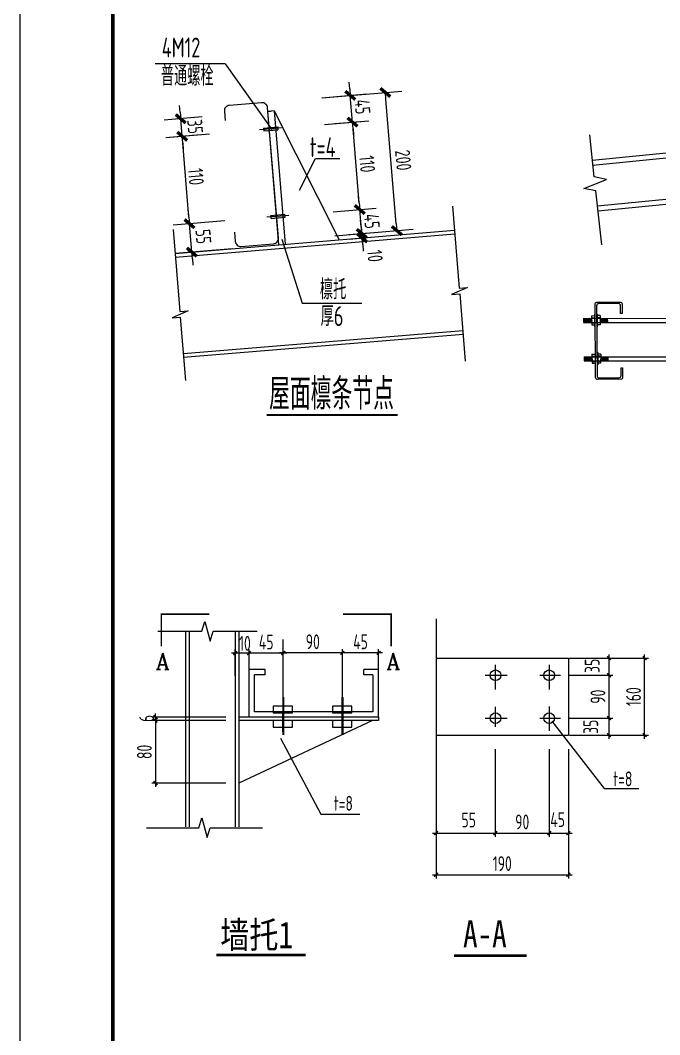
# Model space of a CAD drawing. Extents: x 2072855 to 2883818, y 17306032 to 17674225.
# Drawn here: x 2427465 to 2444713, y 17353666 to 17381020 of the extents above; entities that cross this region are included whole.
import ezdxf
from ezdxf.enums import TextEntityAlignment as Align

# ---------------------------------------------------------------- set-up
doc = ezdxf.new("R2010")
doc.units = 0
doc.header["$LTSCALE"] = 1000
doc.header["$MEASUREMENT"] = 0
doc.layers.get('Defpoints').update_dxf_attribs({"color": 250})
for name, color, linetype in [('1', 7, 'Continuous'), ('11', 3, 'Continuous'), ('2', 2, 'Continuous'), ('3T_WOOD', 21, 'Continuous'), ('AXIS', 171, 'Continuous'), ('C型钢', 6, 'Continuous'), ('GL', 2, 'Continuous'), ('OTHER', 7, 'Continuous'), ('PT', 4, 'Continuous'), ('PUB_DIM', 161, 'Continuous'), ('PUB_TEXT', 7, 'Continuous'), ('TEXT', 7, 'Continuous'), ('THIN', 7, 'Continuous'), ('TK', 4, 'Continuous'), ('WINDOW', 140, 'Continuous'), ('XIANGTU', 7, 'Continuous'), ('折断号', 3, 'Continuous'), ('文字', 4, 'Continuous'), ('轮廓线', 7, 'Continuous'), ('连接件', 2, 'Continuous')]:
    doc.layers.add(name, color=color, linetype=linetype)
doc.styles.add('-宋体', font='', dxfattribs={"width": 0.8})
doc.styles.add('COMP', font='COMPLEX.shx', dxfattribs={"bigfont": 'hztxt'})
doc.styles.add('TSSD_Dimension', font='Tssdeng.shx', dxfattribs={"width": 0.7, "bigfont": 'hztxt.shx'})
doc.styles.add('TSSD_REIN', font='tssdeng.shx', dxfattribs={"width": 0.7, "bigfont": 'tssdchn.shx'})
doc.styles.get('-宋体').set_extended_font_data('SimSun')
doc.dimstyles.new('TSSD_20_100', dxfattribs={"dimtxt": 350, "dimasz": 100, "dimexe": 100, "dimexo": 250, "dimgap": 100, "dimtad": 1, "dimdec": 0, "dimlfac": 0.2, "dimzin": 0, "dimdsep": 46, "dimtxsty": 'TSSD_Dimension', "dimblk": 'ARCHTICK', "dimblk1": 'ARCHTICK', "dimblk2": 'ARCHTICK', "dimcen": 0, "dimdle": 100, "dimclrt": 7, "dimadec": 0, "dimazin": 0, "dimtfac": 1, "dimtdec": 0, "dimtix": 1, "dimtmove": 2, "dimatfit": 3, "dimfxl": 0, "dimtolj": 1, "dimtzin": 0, "dimarcsym": 0})

# ---------------------------------------------------------------- blocks, each defined once
blk = doc.blocks.new('A$C00360C84')
at = {"layer": 'WINDOW'}
blk.add_lwpolyline([(177.9, 74.9), (183.8, 25.3, -0.414214), (175.1, 14.2), (55.9, 0, -0.414214), (44.8, 8.8), (0, 386.1, -0.414214), (8.8, 397.2), (127.9, 411.4, -0.414214), (139, 402.6), (144.9, 353), (137, 352), (132, 393.7, 0.414214), (120.9, 402.5), (17.6, 390.2, 0.414214), (8.9, 379.1), (51.8, 17.6, 0.414214), (62.9, 8.9), (166.2, 21.2, 0.414214), (175, 32.3), (170, 74)], format="xyb", close=True, dxfattribs=at)
blk = doc.blocks.new('45654654')
at = {"layer": '11'}
for p, q in [((-254750, -25953), (-254132, -24561)), ((-254007, -27029), (-254132, -24561)), ((-254132, -24561), (-252793, -24561)), ((-250456, -24607), (-251091, -24607)), ((-250262, -25108), (-250456, -24607)), ((-256325, -25121), (-256816, -25121)), ((-256103, -25704), (-256325, -25121)), ((-256663, -26141), (-250130, -25498)), ((-256651, -26251), (-250118, -25609)), ((-251033, -25587), (-251021, -25697)), ((-251006, -25584), (-250994, -25695)), ((-250980, -25581), (-250968, -25692)), ((-250953, -25578), (-250942, -25689)), ((-250927, -25575), (-250915, -25686)), ((-250900, -25573), (-250889, -25683)), ((-250874, -25570), (-250862, -25680)), ((-250848, -25567), (-250836, -25677)), ((-250821, -25564), (-250809, -25674)), ((-250795, -25561), (-250783, -25672)), ((-250761, -25562), (-250749, -25672)), ((-250735, -25559), (-250723, -25669)), ((-250708, -25556), (-250696, -25666)), ((-250682, -25553), (-250670, -25664)), ((-250655, -25550), (-250643, -25661)), ((-250649, -25479), (-250567, -25469)), ((-250649, -25479), (-250619, -25723)), ((-250642, -25536), (-250562, -25526)), ((-250571, -25428), (-250539, -25424)), ((-250571, -25428), (-250538, -25758)), ((-250490, -25421), (-250512, -25422)), ((-250490, -25421), (-250458, -25750)), ((-250404, -25455), (-250486, -25461)), ((-250400, -25512), (-250481, -25518)), ((-250404, -25455), (-250386, -25700)), ((-250331, -25518), (-250319, -25629)), ((-250305, -25515), (-250293, -25626)), ((-250278, -25512), (-250266, -25623)), ((-250252, -25509), (-250240, -25620)), ((-250225, -25507), (-250214, -25617)), ((-250199, -25504), (-250187, -25614)), ((-250176, -25504), (-250164, -25614)), ((-250150, -25501), (-250138, -25611)), ((-250130, -25498), (-250118, -25609)), ((-250625, -25674), (-250548, -25664)), ((-250619, -25723), (-250543, -25714)), ((-250538, -25758), (-250511, -25754)), ((-250458, -25750), (-250479, -25752)), ((-250390, -25651), (-250468, -25656)), ((-250386, -25700), (-250463, -25706)), ((-260189, -26489), (-255939, -26069)), ((-256463, -26051), (-256381, -26041)), ((-256463, -26051), (-256381, -26041)), ((-256463, -26051), (-256433, -26295)), ((-256463, -26051), (-256433, -26295)), ((-256385, -26000), (-256361, -25997)), ((-256385, -26000), (-256361, -25997)), ((-256385, -26000), (-256352, -26329)), ((-256385, -26000), (-256352, -26329)), ((-256312, -25993), (-256333, -25994)), ((-256312, -25993), (-256333, -25994)), ((-256312, -25993), (-256280, -26322)), ((-256312, -25993), (-256280, -26322)), ((-256226, -26027), (-256308, -26033)), ((-256226, -26027), (-256308, -26033)), ((-256226, -26027), (-256208, -26273)), ((-256226, -26027), (-256208, -26273)), ((-256087, -26083), (-256075, -26194)), ((-256080, -26084), (-256068, -26194)), ((-256061, -26081), (-256049, -26191)), ((-256053, -26081), (-256041, -26192)), ((-256034, -26078), (-256022, -26188)), ((-256027, -26078), (-256015, -26189)), ((-256008, -26075), (-255996, -26185)), ((-255985, -26075), (-255973, -26185)), ((-255958, -26072), (-255947, -26183)), ((-255939, -26069), (-255927, -26180)), ((-260177, -26599), (-255927, -26180)), ((-256842, -26158), (-256830, -26269)), ((-256815, -26155), (-256803, -26266)), ((-256789, -26152), (-256777, -26263)), ((-256762, -26149), (-256750, -26260)), ((-256736, -26147), (-256724, -26257)), ((-256709, -26144), (-256697, -26254)), ((-256683, -26141), (-256671, -26251)), ((-256663, -26141), (-256651, -26251)), ((-256656, -26138), (-256644, -26248)), ((-256636, -26138), (-256624, -26248)), ((-256630, -26135), (-256618, -26246)), ((-256610, -26135), (-256598, -26245)), ((-256603, -26132), (-256591, -26243)), ((-256583, -26132), (-256571, -26243)), ((-256570, -26133), (-256558, -26243)), ((-256557, -26129), (-256545, -26240)), ((-256543, -26130), (-256531, -26240)), ((-256530, -26126), (-256518, -26237)), ((-256517, -26127), (-256505, -26238)), ((-256504, -26124), (-256492, -26234)), ((-256490, -26124), (-256478, -26235)), ((-256477, -26121), (-256466, -26231)), ((-256464, -26121), (-256452, -26232)), ((-256456, -26108), (-256376, -26098)), ((-256451, -26107), (-256370, -26097)), ((-256439, -26245), (-256362, -26236)), ((-256439, -26245), (-256362, -26236)), ((-256433, -26295), (-256357, -26285)), ((-256433, -26295), (-256357, -26285)), ((-256222, -26085), (-256303, -26090)), ((-256222, -26085), (-256303, -26090)), ((-256212, -26223), (-256289, -26228)), ((-256212, -26223), (-256289, -26228)), ((-256208, -26273), (-256285, -26278)), ((-256208, -26273), (-256285, -26278)), ((-256186, -26095), (-256174, -26206)), ((-256159, -26092), (-256147, -26203)), ((-256140, -26089), (-256128, -26200)), ((-256133, -26090), (-256121, -26200)), ((-256114, -26086), (-256102, -26197)), ((-256106, -26087), (-256094, -26197)), ((-256547, -27167), (-250014, -26524)), ((-256352, -26329), (-256332, -26327)), ((-256347, -26329), (-256327, -26326)), ((-256280, -26322), (-256301, -26324)), ((-256280, -26322), (-256301, -26324)), ((-250534, -26505), (-250452, -26495)), ((-250534, -26505), (-250503, -26749)), ((-250456, -26455), (-250424, -26451)), ((-250456, -26455), (-250423, -26784)), ((-250375, -26447), (-250396, -26448)), ((-250375, -26447), (-250343, -26776)), ((-250288, -26482), (-250371, -26487)), ((-250288, -26482), (-250271, -26727)), ((-250136, -26536), (-250124, -26646)), ((-250110, -26533), (-250098, -26643)), ((-250083, -26530), (-250071, -26641)), ((-250060, -26530), (-250049, -26641)), ((-250034, -26527), (-250022, -26638)), ((-250014, -26524), (-250002, -26635)), ((-256535, -27278), (-250002, -26635)), ((-250917, -26613), (-250905, -26724)), ((-250891, -26610), (-250879, -26721)), ((-250864, -26607), (-250852, -26718)), ((-250838, -26605), (-250826, -26715)), ((-250811, -26602), (-250799, -26712)), ((-250785, -26599), (-250773, -26709)), ((-250758, -26596), (-250746, -26707)), ((-250732, -26593), (-250720, -26704)), ((-250705, -26590), (-250693, -26701)), ((-250679, -26587), (-250667, -26698)), ((-250645, -26588), (-250633, -26699)), ((-250619, -26585), (-250607, -26696)), ((-250592, -26582), (-250580, -26693)), ((-250566, -26579), (-250554, -26690)), ((-250539, -26577), (-250528, -26687)), ((-250527, -26562), (-250446, -26552)), ((-250509, -26700), (-250432, -26690)), ((-250503, -26749), (-250427, -26740)), ((-250284, -26539), (-250365, -26545)), ((-250274, -26677), (-250352, -26683)), ((-250271, -26727), (-250347, -26732)), ((-250216, -26544), (-250204, -26655)), ((-250189, -26541), (-250177, -26652)), ((-250163, -26539), (-250151, -26649)), ((-250423, -26784), (-250396, -26781)), ((-250343, -26776), (-250363, -26778)), ((-260075, -27515), (-255823, -27095)), ((-260063, -27626), (-255811, -27206)), ((-256726, -27184), (-256714, -27295)), ((-256700, -27181), (-256688, -27292)), ((-256673, -27179), (-256661, -27289)), ((-256647, -27176), (-256635, -27286)), ((-256620, -27173), (-256608, -27283)), ((-256594, -27170), (-256582, -27281)), ((-256567, -27167), (-256555, -27278)), ((-256547, -27167), (-256535, -27278)), ((-256541, -27164), (-256529, -27275)), ((-256521, -27164), (-256509, -27275)), ((-256514, -27161), (-256502, -27272)), ((-256494, -27161), (-256482, -27272)), ((-256488, -27159), (-256476, -27269)), ((-256468, -27158), (-256456, -27269)), ((-256454, -27159), (-256442, -27270)), ((-256441, -27156), (-256429, -27266)), ((-256428, -27156), (-256416, -27267)), ((-256415, -27153), (-256403, -27263)), ((-256401, -27153), (-256389, -27264)), ((-256388, -27150), (-256376, -27260)), ((-256375, -27151), (-256363, -27261)), ((-256362, -27147), (-256350, -27258)), ((-256348, -27077), (-256266, -27067)), ((-256348, -27077), (-256266, -27067)), ((-256348, -27077), (-256317, -27321)), ((-256348, -27077), (-256317, -27321)), ((-256348, -27148), (-256336, -27258)), ((-256341, -27134), (-256260, -27124)), ((-256336, -27133), (-256255, -27123)), ((-256270, -27026), (-256245, -27023)), ((-256270, -27026), (-256245, -27023)), ((-256270, -27026), (-256237, -27356)), ((-256270, -27026), (-256237, -27356)), ((-256197, -27019), (-256218, -27021)), ((-256197, -27019), (-256218, -27021)), ((-256197, -27019), (-256165, -27349)), ((-256197, -27019), (-256165, -27349)), ((-256110, -27054), (-256193, -27060)), ((-256110, -27054), (-256193, -27060)), ((-256106, -27111), (-256187, -27117)), ((-256106, -27111), (-256187, -27117)), ((-256110, -27054), (-256092, -27299)), ((-256110, -27054), (-256092, -27299)), ((-256070, -27122), (-256058, -27232)), ((-256043, -27119), (-256032, -27229)), ((-256025, -27115), (-256013, -27226)), ((-256017, -27116), (-256005, -27226)), ((-255998, -27113), (-255986, -27223)), ((-255991, -27113), (-255979, -27224)), ((-255972, -27110), (-255960, -27220)), ((-255964, -27110), (-255952, -27221)), ((-255945, -27107), (-255933, -27217)), ((-255938, -27107), (-255926, -27218)), ((-255919, -27104), (-255907, -27215)), ((-255911, -27104), (-255899, -27215)), ((-255892, -27101), (-255880, -27212)), ((-255869, -27101), (-255857, -27212)), ((-255843, -27098), (-255831, -27209)), ((-255823, -27095), (-255811, -27206)), ((-256323, -27272), (-256246, -27262)), ((-256323, -27272), (-256246, -27262)), ((-256317, -27321), (-256241, -27312)), ((-256317, -27321), (-256241, -27312)), ((-256237, -27356), (-256216, -27353)), ((-256232, -27355), (-256211, -27353)), ((-256165, -27349), (-256185, -27350)), ((-256165, -27349), (-256185, -27350)), ((-256096, -27249), (-256174, -27255)), ((-256096, -27249), (-256174, -27255)), ((-256092, -27299), (-256169, -27304)), ((-256092, -27299), (-256169, -27304)), ((-258388, -30026), (-257698, -28968)), ((-258045, -30886), (-257698, -28968)), ((-257698, -28968), (-256654, -28968)), ((-253403, -30026), (-252713, -28968)), ((-253061, -30886), (-252713, -28968)), ((-252713, -28968), (-251670, -28968)), ((-254937, -29643), (-254657, -29085)), ((-254657, -29085), (-253883, -29085)), ((-260142, -29932), (-260121, -29931)), ((-260142, -29932), (-260141, -30208)), ((-260081, -29932), (-260098, -29931)), ((-260081, -29932), (-260081, -30207)), ((-255145, -29929), (-255125, -29929)), ((-255145, -29929), (-255125, -29929)), ((-255145, -29929), (-255144, -30205)), ((-255145, -29929), (-255144, -30205)), ((-255084, -29929), (-255102, -29929)), ((-255084, -29929), (-255102, -29929)), ((-255084, -29929), (-255084, -30205)), ((-255084, -29929), (-255084, -30205)), ((-250277, -29926), (-250276, -30202)), ((-250277, -29926), (-250250, -29926)), ((-250209, -29927), (-250227, -29926)), ((-250209, -29927), (-250209, -30202)), ((-260388, -30028), (-254780, -30023)), ((-260388, -30026), (-260387, -30121)), ((-260387, -30121), (-254779, -30115)), ((-260365, -30026), (-260364, -30118)), ((-260343, -30025), (-260342, -30118)), ((-260321, -30025), (-260320, -30118)), ((-260299, -30025), (-260298, -30118)), ((-260277, -30025), (-260276, -30117)), ((-260254, -30025), (-260254, -30117)), ((-260232, -30024), (-260231, -30117)), ((-260211, -29968), (-260142, -29966)), ((-260211, -29968), (-260205, -30172)), ((-260209, -30015), (-260142, -30013)), ((-260206, -30131), (-260141, -30129)), ((-260012, -29967), (-260081, -29966)), ((-260013, -30015), (-260081, -30013)), ((-260016, -30131), (-260081, -30129)), ((-260012, -29967), (-260017, -30172)), ((-259988, -30027), (-259987, -30120)), ((-259966, -30027), (-259965, -30119)), ((-259944, -30026), (-259943, -30119)), ((-259922, -30026), (-259921, -30119)), ((-259899, -30026), (-259898, -30119)), ((-259877, -30026), (-259876, -30118)), ((-259855, -30026), (-259854, -30118)), ((-255536, -30023), (-255535, -30116)), ((-255514, -30023), (-255513, -30116)), ((-255492, -30023), (-255491, -30115)), ((-255470, -30023), (-255469, -30115)), ((-255448, -30022), (-255447, -30115)), ((-255425, -30022), (-255425, -30115)), ((-255403, -30022), (-255402, -30114)), ((-255387, -30023), (-249916, -30020)), ((-255387, -30023), (-255386, -30116)), ((-255386, -30116), (-249915, -30113)), ((-255381, -30022), (-255380, -30114)), ((-255364, -30023), (-255363, -30116)), ((-255359, -30021), (-255358, -30114)), ((-255342, -30023), (-255341, -30116)), ((-255337, -30021), (-255336, -30114)), ((-255320, -30023), (-255319, -30115)), ((-255309, -30024), (-255308, -30117)), ((-255298, -30022), (-255297, -30115)), ((-255287, -30024), (-255286, -30117)), ((-255276, -30022), (-255275, -30115)), ((-255264, -30024), (-255264, -30117)), ((-255253, -30022), (-255253, -30115)), ((-255242, -30024), (-255241, -30116)), ((-255231, -30022), (-255230, -30114)), ((-255220, -30023), (-255219, -30116)), ((-255214, -29965), (-255145, -29963)), ((-255214, -29965), (-255145, -29963)), ((-255214, -29965), (-255208, -30170)), ((-255214, -29965), (-255208, -30170)), ((-255213, -30013), (-255145, -30011)), ((-255210, -30128), (-255145, -30127)), ((-255210, -30128), (-255145, -30127)), ((-255208, -30013), (-255141, -30011)), ((-255015, -29965), (-255084, -29963)), ((-255015, -29965), (-255084, -29963)), ((-255016, -30013), (-255084, -30011)), ((-255016, -30013), (-255084, -30011)), ((-255019, -30128), (-255084, -30126)), ((-255019, -30128), (-255084, -30126)), ((-255015, -29965), (-255020, -30170)), ((-255015, -29965), (-255020, -30170)), ((-254987, -30024), (-254986, -30117)), ((-254965, -30024), (-254964, -30117)), ((-254949, -30023), (-254948, -30116)), ((-254943, -30024), (-254942, -30117)), ((-254927, -30023), (-254926, -30115)), ((-254921, -30024), (-254920, -30116)), ((-254905, -30023), (-254904, -30115)), ((-254898, -30023), (-254897, -30116)), ((-254882, -30022), (-254881, -30115)), ((-254876, -30023), (-254875, -30116)), ((-254860, -30022), (-254859, -30115)), ((-254854, -30023), (-254853, -30116)), ((-254838, -30022), (-254837, -30114)), ((-254819, -30024), (-254818, -30116)), ((-254797, -30024), (-254796, -30116)), ((-254780, -30023), (-254779, -30115)), ((-250672, -30020), (-250671, -30113)), ((-250650, -30020), (-250649, -30113)), ((-250628, -30020), (-250627, -30113)), ((-250606, -30020), (-250605, -30112)), ((-250584, -30020), (-250583, -30112)), ((-250561, -30019), (-250560, -30112)), ((-250539, -30019), (-250538, -30112)), ((-250517, -30019), (-250516, -30112)), ((-250495, -30019), (-250494, -30111)), ((-250473, -30018), (-250472, -30111)), ((-250445, -30022), (-250444, -30114)), ((-250423, -30021), (-250422, -30114)), ((-250400, -30021), (-250400, -30114)), ((-250378, -30021), (-250377, -30114)), ((-250356, -30021), (-250355, -30113)), ((-250346, -29962), (-250277, -29960)), ((-250346, -29962), (-250340, -30167)), ((-250344, -30010), (-250276, -30008)), ((-250341, -30126), (-250276, -30124)), ((-250340, -30167), (-250276, -30165)), ((-250140, -29962), (-250209, -29961)), ((-250141, -30010), (-250209, -30008)), ((-250144, -30126), (-250209, -30124)), ((-250145, -30167), (-250209, -30165)), ((-250140, -29962), (-250145, -30167)), ((-250085, -30020), (-250084, -30113)), ((-250063, -30020), (-250062, -30113)), ((-250041, -30020), (-250040, -30112)), ((-250018, -30020), (-250017, -30112)), ((-249996, -30019), (-249995, -30112)), ((-249974, -30019), (-249973, -30112)), ((-249955, -30021), (-249954, -30114)), ((-249933, -30021), (-249932, -30113)), ((-249916, -30020), (-249915, -30113)), ((-260205, -30172), (-260141, -30171)), ((-260141, -30208), (-260124, -30207)), ((-260081, -30207), (-260098, -30207)), ((-260017, -30172), (-260081, -30171)), ((-255208, -30170), (-255145, -30168)), ((-255208, -30170), (-255145, -30168)), ((-255144, -30205), (-255127, -30205)), ((-255140, -30205), (-255123, -30205)), ((-255084, -30205), (-255101, -30204)), ((-255084, -30205), (-255101, -30204)), ((-255020, -30170), (-255084, -30168)), ((-255020, -30170), (-255084, -30168)), ((-250276, -30202), (-250253, -30202)), ((-250209, -30202), (-250226, -30202)), ((-260198, -30828), (-260129, -30826)), ((-260198, -30828), (-260192, -31033)), ((-260129, -30792), (-260109, -30792)), ((-260129, -30792), (-260128, -31068)), ((-260068, -30792), (-260086, -30792)), ((-260068, -30792), (-260068, -31068)), ((-259999, -30828), (-260068, -30826)), ((-259999, -30828), (-260004, -31033)), ((-255201, -30826), (-255132, -30824)), ((-255201, -30826), (-255132, -30824)), ((-255201, -30826), (-255196, -31030)), ((-255201, -30826), (-255196, -31030)), ((-255132, -30790), (-255112, -30789)), ((-255132, -30790), (-255112, -30789)), ((-255132, -30790), (-255132, -31066)), ((-255132, -30790), (-255132, -31066)), ((-255071, -30790), (-255089, -30789)), ((-255071, -30790), (-255089, -30789)), ((-255071, -30790), (-255071, -31065)), ((-255071, -30790), (-255071, -31065)), ((-255002, -30825), (-255071, -30824)), ((-255002, -30825), (-255071, -30824)), ((-255002, -30825), (-255008, -31030)), ((-255002, -30825), (-255008, -31030)), ((-250333, -30823), (-250264, -30821)), ((-250333, -30823), (-250327, -31028)), ((-250264, -30787), (-250237, -30786)), ((-250264, -30787), (-250263, -31063)), ((-250196, -30787), (-250214, -30787)), ((-250196, -30787), (-250196, -31063)), ((-250127, -30823), (-250196, -30821)), ((-250127, -30823), (-250132, -31028)), ((-260375, -30889), (-254767, -30883)), ((-260375, -30886), (-260374, -30981)), ((-260374, -30981), (-254766, -30976)), ((-260353, -30886), (-260352, -30979)), ((-260331, -30886), (-260330, -30979)), ((-260308, -30886), (-260307, -30978)), ((-260286, -30886), (-260285, -30978)), ((-260264, -30885), (-260263, -30978)), ((-260242, -30885), (-260241, -30978)), ((-260220, -30885), (-260219, -30978)), ((-260197, -30876), (-260129, -30874)), ((-260194, -30991), (-260129, -30990)), ((-260192, -31033), (-260129, -31031)), ((-260128, -31068), (-260111, -31068)), ((-260068, -31068), (-260085, -31068)), ((-260000, -30876), (-260068, -30874)), ((-260003, -30991), (-260068, -30990)), ((-260004, -31033), (-260068, -31031)), ((-259975, -30887), (-259975, -30980)), ((-259953, -30887), (-259952, -30980)), ((-259931, -30887), (-259930, -30980)), ((-259909, -30887), (-259908, -30979)), ((-259887, -30887), (-259886, -30979)), ((-259865, -30886), (-259864, -30979)), ((-259842, -30886), (-259841, -30979)), ((-255524, -30884), (-255523, -30976)), ((-255501, -30884), (-255501, -30976)), ((-255479, -30883), (-255478, -30976)), ((-255457, -30883), (-255456, -30976)), ((-255435, -30883), (-255434, -30976)), ((-255413, -30883), (-255412, -30975)), ((-255391, -30882), (-255390, -30975)), ((-255374, -30884), (-249903, -30881)), ((-255374, -30884), (-255373, -30977)), ((-255373, -30977), (-249902, -30973)), ((-255368, -30882), (-255367, -30975)), ((-255352, -30884), (-255351, -30976)), ((-255346, -30882), (-255345, -30975)), ((-255330, -30883), (-255329, -30976)), ((-255324, -30882), (-255323, -30974)), ((-255307, -30883), (-255306, -30976)), ((-255296, -30885), (-255295, -30978)), ((-255285, -30883), (-255284, -30976)), ((-255274, -30885), (-255273, -30977)), ((-255263, -30883), (-255262, -30975)), ((-255252, -30884), (-255251, -30977)), ((-255241, -30883), (-255240, -30975)), ((-255230, -30884), (-255229, -30977)), ((-255219, -30882), (-255218, -30975)), ((-255207, -30884), (-255206, -30977)), ((-255200, -30873), (-255132, -30872)), ((-255197, -30989), (-255132, -30987)), ((-255197, -30989), (-255132, -30987)), ((-255196, -30873), (-255128, -30871)), ((-255196, -31030), (-255132, -31029)), ((-255196, -31030), (-255132, -31029)), ((-255132, -31066), (-255114, -31065)), ((-255127, -31066), (-255110, -31065)), ((-255071, -31065), (-255089, -31065)), ((-255071, -31065), (-255089, -31065)), ((-255003, -30873), (-255071, -30871)), ((-255003, -30873), (-255071, -30871)), ((-255006, -30989), (-255071, -30987)), ((-255006, -30989), (-255071, -30987)), ((-255008, -31030), (-255071, -31029)), ((-255008, -31030), (-255071, -31029)), ((-254974, -30885), (-254974, -30978)), ((-254952, -30885), (-254951, -30977)), ((-254936, -30884), (-254935, -30976)), ((-254930, -30885), (-254929, -30977)), ((-254914, -30883), (-254913, -30976)), ((-254908, -30884), (-254907, -30977)), ((-254892, -30883), (-254891, -30976)), ((-254886, -30884), (-254885, -30977)), ((-254870, -30883), (-254869, -30976)), ((-254864, -30884), (-254863, -30976)), ((-254848, -30883), (-254847, -30975)), ((-254841, -30884), (-254840, -30976)), ((-254825, -30882), (-254824, -30975)), ((-254806, -30884), (-254805, -30977)), ((-254784, -30884), (-254783, -30977)), ((-254767, -30883), (-254766, -30976)), ((-250660, -30881), (-250659, -30974)), ((-250637, -30881), (-250637, -30973)), ((-250615, -30881), (-250614, -30973)), ((-250593, -30880), (-250592, -30973)), ((-250571, -30880), (-250570, -30973)), ((-250549, -30880), (-250548, -30973)), ((-250527, -30880), (-250526, -30972)), ((-250504, -30879), (-250503, -30972)), ((-250482, -30879), (-250481, -30972)), ((-250460, -30879), (-250459, -30972)), ((-250432, -30882), (-250431, -30975)), ((-250410, -30882), (-250409, -30975)), ((-250388, -30882), (-250387, -30974)), ((-250366, -30882), (-250365, -30974)), ((-250343, -30881), (-250342, -30974)), ((-250332, -30871), (-250264, -30869)), ((-250329, -30986), (-250264, -30984)), ((-250327, -31028), (-250263, -31026)), ((-250263, -31063), (-250241, -31062)), ((-250196, -31063), (-250214, -31063)), ((-250128, -30871), (-250196, -30869)), ((-250131, -30986), (-250196, -30984)), ((-250132, -31028), (-250196, -31026)), ((-250072, -30881), (-250071, -30973)), ((-250050, -30881), (-250049, -30973)), ((-250028, -30880), (-250027, -30973)), ((-250006, -30880), (-250005, -30973)), ((-249983, -30880), (-249983, -30973)), ((-249961, -30880), (-249960, -30972)), ((-249942, -30882), (-249941, -30974)), ((-249920, -30881), (-249919, -30974)), ((-249903, -30881), (-249902, -30973))]:
    blk.add_line(p, q, dxfattribs=at)
at = {"layer": 'PT', "const_width": 35.5}
for points in [[(-250543, -25339), (-250552, -25261, -0.414214), (-250448, -25129), (-249879, -25063, -0.414214), (-249748, -25166), (-249728, -25329)], [(-249578, -26640), (-249562, -26785, -0.414214), (-249666, -26916), (-250235, -26981, -0.414214), (-250366, -26877), (-250543, -25339)], [(-256363, -25933), (-256372, -25854, -0.414214), (-256268, -25723), (-255699, -25656, -0.414214), (-255568, -25760), (-255547, -25923)], [(-255401, -27237), (-255385, -27382, -0.414214), (-255489, -27513), (-256059, -27577, -0.414214), (-256189, -27473), (-256364, -25935)]]:
    blk.add_lwpolyline(points, format="xyb", dxfattribs=at)
at = {"layer": 'THIN'}
blk.add_lwpolyline([(-259981, -28385), (-260113, -27176), (-260384, -27122), (-259876, -26920), (-260147, -26866), (-260245, -25924)], dxfattribs=at)
at = {"layer": 'XIANGTU', "const_width": 35}
blk.add_lwpolyline([(-254211, -32755), (-257526, -32755)], dxfattribs=at)
at = {"xscale": 4.319999999971309, "yscale": 4.320000000006985, "zscale": 4.32, "rotation": 353.6496118490315}
for p in [(-260314, -31368), (-255318, -31331), (-250451, -31390)]:
    blk.add_blockref('A$C00360C84', p, dxfattribs=at)
at = {"layer": 'TEXT', "style": 'TSSD_REIN', "width": 0.7}
for s, height, p in [('\x8212圆钢', 345.6, (-253901, -24479)), ('檩条', 345.6, (-250985, -24555)), ('檩条', 345.6, (-256772, -25063)), ('\x8212圆钢', 345.6, (-257692, -28902)), ('\x8212圆钢', 345.6, (-252708, -28902)), ('墙梁', 345.6, (-254489, -29004)), ('双层拉条示意图', 630, (-257344, -32660)), ('具体尺寸以实际放样为准！', 360, (-257324, -33308))]:
    blk.add_text(s, height=height, dxfattribs=at).set_placement(p)
blk = doc.blocks.new('AUDIT_D_060801165916-2')
blk.add_line((-1, 0), (0, 0))
at = {"const_width": 0.5}
blk.add_lwpolyline([(-0.7, -0.7), (0.7, 0.7)], dxfattribs=at)
blk = doc.blocks.new('5654654654')
at = {"layer": '轮廓线'}
h = blk.add_hatch(color=256, dxfattribs=at)
h.paths.add_polyline_path([(-104782, -1023), (-104784, -993), (-104890, -1002), (-104888, -1031)])
h.paths.add_polyline_path([(-104779, -1052), (-104782, -1023), (-104888, -1031), (-104885, -1061)])
h.paths.add_polyline_path([(-104909, -1033), (-104907, -1063), (-104885, -1061), (-104888, -1031)])
h.paths.add_polyline_path([(-104890, -1002), (-104912, -1004), (-104909, -1033), (-104888, -1031)])
h.paths.add_polyline_path([(-104683, -1014), (-104685, -985), (-104784, -993), (-104782, -1023)])
h.paths.add_polyline_path([(-104782, -1023), (-104779, -1052), (-104680, -1044), (-104683, -1014)])
h.paths.add_polyline_path([(-104683, -1014), (-104680, -1044), (-104623, -1039), (-104625, -1010)])
h.paths.add_polyline_path([(-104625, -1010), (-104627, -980), (-104685, -985), (-104683, -1014)])
h = blk.add_hatch(color=256, dxfattribs=at)
h.paths.add_polyline_path([(-104743, -2762), (-104765, -2764), (-104763, -2793), (-104741, -2791)])
h.paths.add_polyline_path([(-104760, -2822), (-104738, -2820), (-104741, -2791), (-104763, -2793)])
h.paths.add_polyline_path([(-104635, -2782), (-104638, -2753), (-104743, -2762), (-104741, -2791)])
h.paths.add_polyline_path([(-104633, -2812), (-104635, -2782), (-104741, -2791), (-104738, -2820)])
h.paths.add_polyline_path([(-104536, -2774), (-104539, -2745), (-104638, -2753), (-104635, -2782)])
h.paths.add_polyline_path([(-104635, -2782), (-104633, -2812), (-104534, -2803), (-104536, -2774)])
h.paths.add_polyline_path([(-104481, -2740), (-104539, -2745), (-104536, -2774), (-104478, -2769)])
h.paths.add_polyline_path([(-104476, -2798), (-104478, -2769), (-104536, -2774), (-104534, -2803)])
at = {"color": 0, "linetype": 'ByBlock'}
for p, q in [((-103178, -214), (-103189, -82)), ((-103740, -394), (-102130, -260)), ((-103740, -394), (-102836, -319)), ((-103122, -885), (-103167, -347)), ((-106591, -684), (-106602, -552)), ((-102241, -2934), (-102450, -420)), ((-106148, -781), (-106911, -844)), ((-106550, -1170), (-106580, -817)), ((-106550, -1170), (-106580, -817)), ((-103685, -932), (-102791, -857)), ((-103481, -915), (-102791, -857)), ((-103111, -1017), (-103100, -1150)), ((-102987, -2512), (-103111, -1017)), ((-106003, -1124), (-106881, -1198)), ((-106188, -1140), (-106881, -1198)), ((-106539, -1303), (-106528, -1435)), ((-106415, -2797), (-106539, -1303)), ((-102987, -2512), (-102998, -2379)), ((-103514, -2689), (-102644, -2617)), ((-103514, -2689), (-102644, -2617)), ((-102936, -3126), (-102976, -2644)), ((-106415, -2797), (-106426, -2665)), ((-105694, -2871), (-106735, -2957)), ((-105694, -2871), (-106735, -2957)), ((-106356, -3501), (-106403, -2930)), ((-103478, -3171), (-101898, -3039)), ((-102947, -2993), (-102958, -2861)), ((-103478, -3171), (-102604, -3098)), ((-103194, -3147), (-102604, -3098)), ((-103186, -3237), (-102597, -3188)), ((-102936, -3126), (-102928, -3216)), ((-102936, -3126), (-102928, -3216)), ((-102925, -3258), (-102914, -3391)), ((-105543, -3434), (-106687, -3529)), ((-102917, -3348), (-102906, -3481)), ((-106345, -3634), (-106334, -3766))]:
    blk.add_line(p, q, dxfattribs=at)
for p, q in [((-104702, -660), (-103393, -3254)), ((-104186, -2251), (-103870, -1619)), ((-103870, -1619), (-103374, -1619)), ((-104547, -3242), (-104132, -4527)), ((-104132, -4527), (-102936, -4527))]:
    blk.add_line(p, q)
at = {"const_width": 37.8}
blk.add_lwpolyline([(-104851, -6779), (-102212, -6779)], dxfattribs=at)
at = {"layer": 'Defpoints', "color": 0, "linetype": 'ByBlock'}
for p in [(-103167, -347), (-102461, -288), (-104071, -422), (-104071, -422), (-106580, -817), (-103122, -885), (-106550, -1170), (-102976, -2644), (-106403, -2930), (-102928, -3216), (-105212, -3406)]:
    blk.add_point(p, dxfattribs=at)
at = {"layer": 'GL', "color": 4}
for p, q in [((-106695, -3530), (-101071, -3061)), ((-106688, -3603), (-101065, -3134)), ((-106527, -5544), (-100903, -5076)), ((-106521, -5618), (-100897, -5149))]:
    blk.add_line(p, q, dxfattribs=at)
at = {"layer": 'THIN'}
for q in [(-107093, 287), (-104749, -1033)]:
    blk.add_line((-105687, 287), q, dxfattribs=at)
at = {"layer": '折断号', "ltscale": 2}
for p, q in [((-101112, -2577), (-100974, -4226)), ((-106735, -3046), (-106598, -4694)), ((-100805, -4212), (-101131, -4357)), ((-100974, -4226), (-100805, -4212)), ((-101131, -4357), (-100964, -4343)), ((-100964, -4343), (-100852, -5694)), ((-106428, -4680), (-106755, -4825)), ((-106598, -4694), (-106428, -4680)), ((-106755, -4825), (-106588, -4812)), ((-106588, -4812), (-106482, -6086))]:
    blk.add_line(p, q, dxfattribs=at)
at = {"layer": '轮廓线'}
for p, q in [((-104829, -671), (-104759, -665)), ((-104551, -1003), (-104991, -1040)), ((-104912, -1004), (-104627, -980)), ((-104912, -1004), (-104907, -1063)), ((-104627, -980), (-104623, -1039)), ((-104907, -1063), (-104623, -1039)), ((-104404, -2763), (-104844, -2800)), ((-104765, -2764), (-104481, -2740)), ((-104760, -2822), (-104765, -2764)), ((-104760, -2822), (-104476, -2798)), ((-104476, -2798), (-104481, -2740))]:
    blk.add_line(p, q, dxfattribs=at)
at = {"layer": '轮廓线', "const_width": 33.3}
for points in [[(-104825, -671), (-104831, -596, 0.414214), (-104951, -495), (-105601, -549, 0.414214), (-105702, -669), (-105687, -852)], [(-105499, -3101), (-105484, -3284, 0.414214), (-105364, -3385), (-104715, -3331, 0.414214), (-104613, -3211), (-104825, -671)]]:
    blk.add_lwpolyline(points, format="xyb", dxfattribs=at)
at = {"layer": '连接件'}
for p, q in [((-104606, -3355), (-104829, -671)), ((-104702, -660), (-104825, -671)), ((-104702, -656), (-104479, -3340))]:
    blk.add_line(p, q, dxfattribs=at)
at = {"color": 0, "linetype": 'ByBlock', "xscale": 133.0000000000003, "yscale": 133, "zscale": 133}
for p, rotation in [((-103167, -347), 274.76360000461), ((-102461, -288), 94.76360000460997), ((-106580, -817), 274.76360000461), ((-103122, -885), 94.76360000460997), ((-103122, -885), 94.76360000460997), ((-106550, -1170), 94.76360000460997), ((-106550, -1170), 94.76360000460997), ((-102976, -2644), 274.76360000461), ((-102976, -2644), 274.76360000461), ((-106403, -2930), 274.76360000461), ((-106403, -2930), 274.76360000461), ((-102936, -3126), 274.7636000000807), ((-102936, -3126), 94.76360000460997), ((-102230, -3067), 274.76360000461), ((-102928, -3216), 94.76360000008071), ((-106356, -3501), 94.76360000460997)]:
    blk.add_blockref('AUDIT_D_060801165916-2', p, dxfattribs=dict(at, rotation=rotation))
at = {"color": 7, "linetype": 'ByBlock', "char_height": 300, "attachment_point": 5, "rotation": 274.7636, "style": 'TSSD_Dimension'}
for s, insert in [('45', (-102921, -577)), ('35', (-106291, -975)), ('110', (-102825, -1726)), ('200', (-102100, -1650)), ('110', (-106272, -1982)), ('45', (-102732, -2879)), ('55', (-106124, -3188)), ('\\A1;10', (-102669, -3578))]:
    blk.add_mtext(s, dxfattribs=dict(at, insert=insert))
at = {"layer": '1', "linetype": 'Continuous', "style": 'TSSD_REIN', "width": 0.7}
for s, p in [('檩托', (-103778, -4452)), ('厚6', (-103763, -4989))]:
    blk.add_text(s, height=400, dxfattribs=at).set_placement(p)
at = {"layer": 'TEXT', "style": 'TSSD_REIN', "width": 0.7}
blk.add_text('屋面檩条节点', height=630, dxfattribs=at).set_placement((-104801, -6671))
at = {"layer": '文字', "color": 7, "linetype": 'Continuous', "ltscale": 0.5, "style": 'TSSD_REIN', "width": 0.7}
for s, p in [('4M12', (-106961, 418)), ('普通螺栓', (-106980, -155)), ('t=4', (-103981, -1588))]:
    blk.add_text(s, height=399, dxfattribs=at).set_placement(p)
blk = doc.blocks.new('_ArchTick')
at = {"color": 0, "linetype": 'ByBlock', "const_width": 0.4}
blk.add_lwpolyline([(-0.5, -0.5), (0.5, 0.5)], dxfattribs=at)
blk = doc.blocks.new('*D201')
at = {"layer": 'Defpoints', "color": 0}
for p in [(2434559, 17363961), (2434559, 17362357), (2436152, 17362357)]:
    blk.add_point(p, dxfattribs=at)
at = {"layer": 'PUB_DIM', "color": 0, "lineweight": -2}
for p, q in [((2434559, 17362607), (2434559, 17364061)), ((2436152, 17362607), (2436152, 17364061)), ((2436252, 17363961), (2434459, 17363961))]:
    blk.add_line(p, q, dxfattribs=at)
at = {"layer": 'PUB_DIM', "color": 0, "lineweight": -2, "xscale": 100, "yscale": 100, "zscale": 100, "rotation": 180}
blk.add_blockref('_ArchTick', (2434559, 17363961), dxfattribs=at)
at = {"layer": 'PUB_DIM', "color": 0, "lineweight": -2, "xscale": 100, "yscale": 100, "zscale": 100}
blk.add_blockref('_ArchTick', (2436152, 17363961), dxfattribs=at)
at = {"layer": 'PUB_DIM', "color": 7, "insert": (2435355, 17364261), "char_height": 400, "attachment_point": 5, "style": 'TSSD_Dimension'}
blk.add_mtext('\\A1;90', dxfattribs=at)
blk = doc.blocks.new('*D202')
at = {"layer": 'Defpoints', "color": 0}
for p in [(2436152, 17363961), (2436152, 17362357), (2437131, 17362357)]:
    blk.add_point(p, dxfattribs=at)
at = {"layer": 'PUB_DIM', "color": 0, "lineweight": -2}
for p, q in [((2436152, 17362607), (2436152, 17364061)), ((2437131, 17362607), (2437131, 17364061)), ((2437231, 17363961), (2436052, 17363961))]:
    blk.add_line(p, q, dxfattribs=at)
at = {"layer": 'PUB_DIM', "color": 0, "lineweight": -2, "xscale": 100, "yscale": 100, "zscale": 100, "rotation": 180}
blk.add_blockref('_ArchTick', (2436152, 17363961), dxfattribs=at)
at = {"layer": 'PUB_DIM', "color": 0, "lineweight": -2, "xscale": 100, "yscale": 100, "zscale": 100}
blk.add_blockref('_ArchTick', (2437131, 17363961), dxfattribs=at)
at = {"layer": 'PUB_DIM', "color": 7, "insert": (2436642, 17364261), "char_height": 400, "attachment_point": 5, "style": 'TSSD_Dimension'}
blk.add_mtext('\\A1;45', dxfattribs=at)
blk = doc.blocks.new('*D203')
at = {"layer": 'Defpoints', "color": 0}
for p in [(2433264, 17363956), (2433264, 17363097), (2433635, 17363097)]:
    blk.add_point(p, dxfattribs=at)
at = {"layer": 'PUB_DIM', "color": 0, "lineweight": -2}
for p, q in [((2433264, 17363347), (2433264, 17364056)), ((2433635, 17363347), (2433635, 17364056)), ((2433735, 17363956), (2433164, 17363956))]:
    blk.add_line(p, q, dxfattribs=at)
at = {"layer": 'PUB_DIM', "color": 0, "lineweight": -2, "xscale": 100, "yscale": 100, "zscale": 100, "rotation": 180}
blk.add_blockref('_ArchTick', (2433264, 17363956), dxfattribs=at)
at = {"layer": 'PUB_DIM', "color": 0, "lineweight": -2, "xscale": 100, "yscale": 100, "zscale": 100}
blk.add_blockref('_ArchTick', (2433635, 17363956), dxfattribs=at)
at = {"layer": 'PUB_DIM', "color": 7, "insert": (2433524, 17364219), "char_height": 400, "attachment_point": 5, "style": 'TSSD_Dimension'}
blk.add_mtext('\\A1;10', dxfattribs=at)
blk = doc.blocks.new('*D204')
at = {"layer": 'Defpoints', "color": 0}
for p in [(2433635, 17363956), (2433635, 17363097), (2434559, 17363097)]:
    blk.add_point(p, dxfattribs=at)
at = {"layer": 'PUB_DIM', "color": 0, "lineweight": -2}
for p, q in [((2433635, 17363347), (2433635, 17364056)), ((2434559, 17363347), (2434559, 17364056)), ((2434659, 17363956), (2433535, 17363956))]:
    blk.add_line(p, q, dxfattribs=at)
at = {"layer": 'PUB_DIM', "color": 0, "lineweight": -2, "xscale": 100, "yscale": 100, "zscale": 100, "rotation": 180}
blk.add_blockref('_ArchTick', (2433635, 17363956), dxfattribs=at)
at = {"layer": 'PUB_DIM', "color": 0, "lineweight": -2, "xscale": 100, "yscale": 100, "zscale": 100}
blk.add_blockref('_ArchTick', (2434559, 17363956), dxfattribs=at)
at = {"layer": 'PUB_DIM', "color": 7, "insert": (2434097, 17364256), "char_height": 400, "attachment_point": 5, "style": 'TSSD_Dimension'}
blk.add_mtext('\\A1;45', dxfattribs=at)
blk = doc.blocks.new('*D205')
at = {"layer": 'Defpoints', "color": 0}
for p in [(2438680, 17360752), (2442249, 17360752), (2442249, 17357980)]:
    blk.add_point(p, dxfattribs=at)
at = {"layer": 'PUB_DIM', "color": 0, "lineweight": -2}
for p, q in [((2438680, 17360502), (2438680, 17357880)), ((2442249, 17360502), (2442249, 17357880)), ((2438580, 17357980), (2442349, 17357980))]:
    blk.add_line(p, q, dxfattribs=at)
at = {"layer": 'PUB_DIM', "color": 0, "lineweight": -2, "xscale": 100, "yscale": 100, "zscale": 100, "rotation": 180}
blk.add_blockref('_ArchTick', (2438680, 17357980), dxfattribs=at)
at = {"layer": 'PUB_DIM', "color": 0, "lineweight": -2, "xscale": 100, "yscale": 100, "zscale": 100}
blk.add_blockref('_ArchTick', (2442249, 17357980), dxfattribs=at)
at = {"layer": 'PUB_DIM', "color": 7, "insert": (2440465, 17358280), "char_height": 400, "attachment_point": 5, "style": 'TSSD_Dimension'}
blk.add_mtext('\\A1;190', dxfattribs=at)
blk = doc.blocks.new('*D206')
at = {"layer": 'Defpoints', "color": 0}
for p in [(2441731, 17361614), (2442249, 17361614), (2442249, 17359102)]:
    blk.add_point(p, dxfattribs=at)
at = {"layer": 'PUB_DIM', "color": 0, "lineweight": -2}
for p, q in [((2441731, 17361364), (2441731, 17359002)), ((2442249, 17361364), (2442249, 17359002)), ((2441631, 17359102), (2442349, 17359102))]:
    blk.add_line(p, q, dxfattribs=at)
at = {"layer": 'PUB_DIM', "color": 0, "lineweight": -2, "xscale": 100, "yscale": 100, "zscale": 100, "rotation": 180}
blk.add_blockref('_ArchTick', (2441731, 17359102), dxfattribs=at)
at = {"layer": 'PUB_DIM', "color": 0, "lineweight": -2, "xscale": 100, "yscale": 100, "zscale": 100}
blk.add_blockref('_ArchTick', (2442249, 17359102), dxfattribs=at)
at = {"layer": 'PUB_DIM', "color": 7, "insert": (2441959, 17359466), "char_height": 400, "attachment_point": 5, "style": 'TSSD_Dimension'}
blk.add_mtext('\\A1;45', dxfattribs=at)
blk = doc.blocks.new('*D207')
at = {"layer": 'Defpoints', "color": 0}
for p in [(2440276, 17361614), (2441731, 17361614), (2441731, 17359102)]:
    blk.add_point(p, dxfattribs=at)
at = {"layer": 'PUB_DIM', "color": 0, "lineweight": -2}
for p, q in [((2440276, 17361364), (2440276, 17359002)), ((2441731, 17361364), (2441731, 17359002)), ((2440176, 17359102), (2441831, 17359102))]:
    blk.add_line(p, q, dxfattribs=at)
at = {"layer": 'PUB_DIM', "color": 0, "lineweight": -2, "xscale": 100, "yscale": 100, "zscale": 100, "rotation": 180}
blk.add_blockref('_ArchTick', (2440276, 17359102), dxfattribs=at)
at = {"layer": 'PUB_DIM', "color": 0, "lineweight": -2, "xscale": 100, "yscale": 100, "zscale": 100}
blk.add_blockref('_ArchTick', (2441731, 17359102), dxfattribs=at)
at = {"layer": 'PUB_DIM', "color": 7, "insert": (2441004, 17359402), "char_height": 400, "attachment_point": 5, "style": 'TSSD_Dimension'}
blk.add_mtext('\\A1;90', dxfattribs=at)
blk = doc.blocks.new('*D208')
at = {"layer": 'Defpoints', "color": 0}
for p in [(2438680, 17361614), (2440276, 17361614), (2440276, 17359102)]:
    blk.add_point(p, dxfattribs=at)
at = {"layer": 'PUB_DIM', "color": 0, "lineweight": -2}
for p, q in [((2438680, 17361364), (2438680, 17359002)), ((2440276, 17361364), (2440276, 17359002)), ((2438580, 17359102), (2440376, 17359102))]:
    blk.add_line(p, q, dxfattribs=at)
at = {"layer": 'PUB_DIM', "color": 0, "lineweight": -2, "xscale": 100, "yscale": 100, "zscale": 100, "rotation": 180}
blk.add_blockref('_ArchTick', (2438680, 17359102), dxfattribs=at)
at = {"layer": 'PUB_DIM', "color": 0, "lineweight": -2, "xscale": 100, "yscale": 100, "zscale": 100}
blk.add_blockref('_ArchTick', (2440276, 17359102), dxfattribs=at)
at = {"layer": 'PUB_DIM', "color": 7, "insert": (2439561, 17359456), "char_height": 400, "attachment_point": 5, "style": 'TSSD_Dimension'}
blk.add_mtext('\\A1;55', dxfattribs=at)
blk = doc.blocks.new('*D209')
at = {"layer": 'Defpoints', "color": 0}
for p in [(2433260, 17362228), (2431112, 17362136), (2433260, 17362136)]:
    blk.add_point(p, dxfattribs=at)
at = {"layer": 'PUB_DIM', "color": 0, "lineweight": -2}
for p, q in [((2433010, 17362228), (2431012, 17362228)), ((2431112, 17362228), (2431112, 17362328)), ((2431112, 17362228), (2431112, 17362136)), ((2433010, 17362136), (2431012, 17362136)), ((2431112, 17362136), (2431112, 17362036))]:
    blk.add_line(p, q, dxfattribs=at)
at = {"layer": 'PUB_DIM', "color": 0, "lineweight": -2, "xscale": 100, "yscale": 100, "zscale": 100}
for p, rotation in [((2431112, 17362228), 270), ((2431112, 17362136), 90)]:
    blk.add_blockref('_ArchTick', p, dxfattribs=dict(at, rotation=rotation))
at = {"layer": 'PUB_DIM', "color": 7, "insert": (2430871, 17362194), "char_height": 400, "attachment_point": 5, "rotation": 90, "style": 'TSSD_Dimension'}
blk.add_mtext('\\A1;6', dxfattribs=at)
blk = doc.blocks.new('*D210')
at = {"layer": 'Defpoints', "color": 0}
for p in [(2433260, 17362136), (2431112, 17360449), (2433260, 17360449)]:
    blk.add_point(p, dxfattribs=at)
at = {"layer": 'PUB_DIM', "color": 0, "lineweight": -2}
for p, q in [((2431112, 17362236), (2431112, 17360349)), ((2433010, 17362136), (2431012, 17362136)), ((2433010, 17360449), (2431012, 17360449))]:
    blk.add_line(p, q, dxfattribs=at)
at = {"layer": 'PUB_DIM', "color": 0, "lineweight": -2, "xscale": 100, "yscale": 100, "zscale": 100}
for p, rotation in [((2431112, 17362136), 90), ((2431112, 17360449), 270)]:
    blk.add_blockref('_ArchTick', p, dxfattribs=dict(at, rotation=rotation))
at = {"layer": 'PUB_DIM', "color": 7, "insert": (2430812, 17361292), "char_height": 400, "attachment_point": 5, "rotation": 90, "style": 'TSSD_Dimension'}
blk.add_mtext('\\A1;80', dxfattribs=at)
blk = doc.blocks.new('*D211')
at = {"layer": 'Defpoints', "color": 0}
for p in [(2442028, 17362205), (2443346, 17362205), (2442028, 17361744)]:
    blk.add_point(p, dxfattribs=at)
at = {"layer": 'PUB_DIM', "color": 0, "lineweight": -2}
for p, q in [((2442278, 17362205), (2443446, 17362205)), ((2443346, 17361644), (2443346, 17362305)), ((2442278, 17361744), (2443446, 17361744))]:
    blk.add_line(p, q, dxfattribs=at)
at = {"layer": 'PUB_DIM', "color": 0, "lineweight": -2, "xscale": 100, "yscale": 100, "zscale": 100}
for p, rotation in [((2443346, 17362205), 90), ((2443346, 17361744), 270)]:
    blk.add_blockref('_ArchTick', p, dxfattribs=dict(at, rotation=rotation))
at = {"layer": 'PUB_DIM', "color": 7, "insert": (2442853, 17361969), "char_height": 400, "attachment_point": 5, "rotation": 90, "style": 'TSSD_Dimension'}
blk.add_mtext('\\A1;35', dxfattribs=at)
blk = doc.blocks.new('*D212')
at = {"layer": 'Defpoints', "color": 0}
for p in [(2442692, 17363818), (2444306, 17363818), (2442692, 17361744)]:
    blk.add_point(p, dxfattribs=at)
at = {"layer": 'PUB_DIM', "color": 0, "lineweight": -2}
for p, q in [((2442942, 17363818), (2444406, 17363818)), ((2444306, 17361644), (2444306, 17363918)), ((2442942, 17361744), (2444406, 17361744))]:
    blk.add_line(p, q, dxfattribs=at)
at = {"layer": 'PUB_DIM', "color": 0, "lineweight": -2, "xscale": 100, "yscale": 100, "zscale": 100}
for p, rotation in [((2444306, 17363818), 90), ((2444306, 17361744), 270)]:
    blk.add_blockref('_ArchTick', p, dxfattribs=dict(at, rotation=rotation))
at = {"layer": 'PUB_DIM', "color": 7, "insert": (2444006, 17362781), "char_height": 400, "attachment_point": 5, "rotation": 90, "style": 'TSSD_Dimension'}
blk.add_mtext('\\A1;160', dxfattribs=at)
blk = doc.blocks.new('*D213')
at = {"layer": 'Defpoints', "color": 0}
for p in [(2442028, 17363818), (2443346, 17363818), (2442028, 17363357)]:
    blk.add_point(p, dxfattribs=at)
at = {"layer": 'PUB_DIM', "color": 0, "lineweight": -2}
for p, q in [((2442278, 17363818), (2443446, 17363818)), ((2443346, 17363257), (2443346, 17363918)), ((2442278, 17363357), (2443446, 17363357))]:
    blk.add_line(p, q, dxfattribs=at)
at = {"layer": 'PUB_DIM', "color": 0, "lineweight": -2, "xscale": 100, "yscale": 100, "zscale": 100}
for p, rotation in [((2443346, 17363818), 90), ((2443346, 17363357), 270)]:
    blk.add_blockref('_ArchTick', p, dxfattribs=dict(at, rotation=rotation))
at = {"layer": 'PUB_DIM', "color": 7, "insert": (2442891, 17363611), "char_height": 400, "attachment_point": 5, "rotation": 90, "style": 'TSSD_Dimension'}
blk.add_mtext('\\A1;35', dxfattribs=at)
blk = doc.blocks.new('*D214')
at = {"layer": 'Defpoints', "color": 0}
for p in [(2442028, 17363357), (2443346, 17363357), (2442028, 17362205)]:
    blk.add_point(p, dxfattribs=at)
at = {"layer": 'PUB_DIM', "color": 0, "lineweight": -2}
for p, q in [((2442278, 17363357), (2443446, 17363357)), ((2443346, 17362105), (2443346, 17363457)), ((2442278, 17362205), (2443446, 17362205))]:
    blk.add_line(p, q, dxfattribs=at)
at = {"layer": 'PUB_DIM', "color": 0, "lineweight": -2, "xscale": 100, "yscale": 100, "zscale": 100}
for p, rotation in [((2443346, 17363357), 90), ((2443346, 17362205), 270)]:
    blk.add_blockref('_ArchTick', p, dxfattribs=dict(at, rotation=rotation))
at = {"layer": 'PUB_DIM', "color": 7, "insert": (2443046, 17362781), "char_height": 400, "attachment_point": 5, "rotation": 90, "style": 'TSSD_Dimension'}
blk.add_mtext('\\A1;90', dxfattribs=at)
blk = doc.blocks.new('GeYuanFrame_73841647', base_point=(20.09, 4.53))
at = {"layer": 'TK'}
blk.add_lwpolyline([(20.09, 4.53), (20.09, 598.53), (966.09, 598.53), (966.09, 4.53)], close=True, dxfattribs=at)
at = {"layer": 'TK', "const_width": 1}
blk.add_lwpolyline([(45.09, 588.53), (956.09, 588.53), (956.09, 14.53), (45.09, 14.53)], close=True, dxfattribs=at)

msp = doc.modelspace()

# ---------------------------------------------------------------- linework, layer by layer
at = {"color": 0, "linetype": 'ByBlock'}
for p, q in [((2438680.1, 17364880.7), (2438680.1, 17360069.5)), ((2431919.1, 17364521.1), (2431919.1, 17359270.7)), ((2432016.3, 17364521.1), (2432016.3, 17359270.7)), ((2433263.9, 17364521.1), (2433263.9, 17359270.7)), ((2433361.2, 17364521.1), (2433361.2, 17359270.7)), ((2438680.1, 17363817.7), (2442249.3, 17363817.7)), ((2442249.3, 17363817.7), (2442249.3, 17361744.1)), ((2440276.1, 17363636.2), (2440276.1, 17362977.3)), ((2441730.9, 17363636.2), (2441730.9, 17362977.3)), ((2440008, 17363356.9), (2440594.9, 17363356.9)), ((2441481.1, 17363356.9), (2442034.6, 17363356.9)), ((2440276.1, 17362510.4), (2440276.1, 17361963.7)), ((2441730.9, 17362518.9), (2441730.9, 17361860)), ((2437130.8, 17362227.8), (2433361.2, 17362227.8)), ((2436152.4, 17362357.2), (2436152.4, 17362064.6)), ((2437130.8, 17362227.8), (2437130.8, 17362135.7)), ((2440008, 17362204.9), (2440594.9, 17362204.9)), ((2441481.1, 17362204.9), (2442034.6, 17362204.9)), ((2437130.8, 17362135.7), (2433361.2, 17362135.7)), ((2436963.3, 17362135.7), (2433361.2, 17360449)), ((2438680.1, 17361744.1), (2442249.3, 17361744.1))]:
    msp.add_line(p, q, dxfattribs=at)
for p, q in [((2434067.4, 17363511.4), (2433635.3, 17363511.4)), ((2433635.3, 17362227.8), (2433635.3, 17363511.4)), ((2434067.4, 17363367.4), (2434067.4, 17363511.4)), ((2436730.7, 17363367.4), (2436730.7, 17363511.4)), ((2437130.8, 17363511.4), (2436730.7, 17363511.4)), ((2434067.4, 17363367.4), (2433779.4, 17363367.4)), ((2433779.4, 17362371.9), (2433779.4, 17363367.4)), ((2436978.1, 17363367.4), (2436730.7, 17363367.4)), ((2436978.1, 17363367.4), (2436978.1, 17362371.9)), ((2437130.8, 17362227.8), (2433635.3, 17362227.8)), ((2436978.1, 17362371.9), (2433779.4, 17362371.9))]:
    msp.add_line(p, q)
at = {"const_width": 43.2}
for points in [[(2431268.7, 17364139.6), (2431268.7, 17365003.6), (2432564.7, 17365003.6)], [(2437467.5, 17364139.6), (2437467.5, 17365003.6), (2436171.5, 17365003.6)]]:
    msp.add_lwpolyline(points, dxfattribs=at)
at = {"color": 0, "linetype": 'ByBlock', "const_width": 60}
for points in [[(2434558.6, 17362357.2), (2434558.6, 17361830.4)], [(2436158.4, 17362357.2), (2436158.4, 17361830.4)]]:
    msp.add_lwpolyline(points, dxfattribs=at)
at = {"color": 0, "linetype": 'ByBlock'}
for centre in [(2440281.6, 17363356.9), (2441730.9, 17363356.9), (2440281.6, 17362201.4), (2441730.9, 17362201.4)]:
    msp.add_circle(centre, 143.7, dxfattribs=at)
at = {"layer": '2'}
msp.add_lwpolyline([(2434487, 17361664), (2435571.2, 17359615.3), (2436623.8, 17359615.3)], dxfattribs=at)
at = {"layer": 'AXIS', "linetype": 'ByBlock'}
for p, q in [((2441801.6, 17362119.9), (2443216.4, 17360308)), ((2443216.4, 17360308), (2444150, 17360308))]:
    msp.add_line(p, q, dxfattribs=at)
at = {"layer": 'C型钢'}
msp.add_line((2437130.8, 17362227.8), (2437130.8, 17363511.4), dxfattribs=at)
at = {"layer": 'Defpoints', "color": 0, "linetype": 'ByBlock'}
for p in [(2433361.2, 17363961), (2433361.2, 17362357.2), (2434558.6, 17362357.2), (2436158.4, 17362357.2), (2436158.4, 17362357.2), (2434558.6, 17361970.9), (2436158.4, 17361970.9)]:
    msp.add_point(p, dxfattribs=at)
at = {"layer": 'OTHER'}
for p, q in [((2432358.4, 17364543.4), (2432442.4, 17364807.4)), ((2432442.4, 17364807.4), (2432586.4, 17364279.4)), ((2431174.8, 17364543.4), (2432358.4, 17364543.4)), ((2432586.4, 17364279.4), (2432670.4, 17364543.4)), ((2432670.4, 17364543.4), (2433854, 17364543.4)), ((2432278.1, 17359247.5), (2432362.1, 17359511.5)), ((2432362.1, 17359511.5), (2432506.1, 17358983.5)), ((2430873.7, 17359247.5), (2432278.1, 17359247.5)), ((2432506.1, 17358983.5), (2432590.1, 17359247.5)), ((2432590.1, 17359247.5), (2433994.5, 17359247.5))]:
    msp.add_line(p, q, dxfattribs=at)
at = {"layer": 'PUB_DIM'}
msp.add_line((2434558.6, 17362789.2), (2434558.6, 17364321), dxfattribs=at)
at = {"layer": 'PUB_DIM', "const_width": 60}
for points in [[(2434558.8, 17362775.4), (2434558.8, 17361745.3)], [(2436158.6, 17362775.4), (2436158.6, 17361745.3)]]:
    msp.add_lwpolyline(points, dxfattribs=at)
at = {"layer": 'PUB_DIM'}
for points in [[(2434290.3, 17362346.2), (2434805.7, 17362346.2), (2434805.7, 17362528.6), (2434290.3, 17362528.6)], [(2435890.2, 17362346.2), (2436405.6, 17362346.2), (2436405.6, 17362528.6), (2435890.2, 17362528.6)], [(2434290.3, 17361959.9), (2434805.7, 17361959.9), (2434805.7, 17362142.3), (2434290.3, 17362142.3)], [(2435890.2, 17361959.9), (2436405.6, 17361959.9), (2436405.6, 17362142.3), (2435890.2, 17362142.3)]]:
    msp.add_lwpolyline(points, close=True, dxfattribs=at)
at = {"layer": 'PUB_TEXT', "const_width": 72}
for points in [[(2432751.8, 17355817.9), (2435164.1, 17355817.9)], [(2439166.8, 17355800.7), (2441120.3, 17355800.7)]]:
    msp.add_lwpolyline(points, dxfattribs=at)

# ---------------------------------------------------------------- block references
at = {"xscale": 1.206000000238419, "yscale": 1.206000000238419, "zscale": 1.206}
msp.add_blockref('45654654', (2756684.3, 17409195.8), dxfattribs=at)
at = {"layer": '1', "color": 7, "linetype": 'Continuous', "xscale": 1.340000003576279, "yscale": 1.339999999850988, "zscale": 1.34}
msp.add_blockref('5654654654', (2574609.4, 17379459.5), dxfattribs=at)
at = {"layer": '3T_WOOD', "xscale": 100, "yscale": 100, "zscale": 100}
msp.add_blockref('GeYuanFrame_73841647', (2427464.7, 17335470.1), dxfattribs=at)

# ---------------------------------------------------------------- texts
at = {"style": 'COMP'}
for p in [(2431305.4, 17363733.7), (2437525.8, 17363733.7)]:
    msp.add_attdef('A', text='', height=432, dxfattribs=at).set_placement(p, align=Align.MIDDLE)
at = {"layer": '1', "linetype": 'Continuous', "style": 'TSSD_REIN', "width": 0.7}
for p in [(2443455.6, 17360364.8), (2435918.5, 17359706.3)]:
    msp.add_text('t=8', height=400, dxfattribs=at).set_placement(p)
at = {"layer": 'PUB_TEXT', "style": '-宋体', "width": 0.8}
for s, p in [('墙托1', (2432857.5, 17355997.7)), ('A-A', (2439408.6, 17356025.7))]:
    msp.add_text(s, height=720, dxfattribs=at).set_placement(p)

# ---------------------------------------------------------------- dimensions: what is measured, and where the dimension line sits
at = {"layer": 'PUB_DIM'}
for base, p1, p2, angle, text, picture, middle in [((2433263.9, 17363955.8), (2433635.3, 17363097.3), (2433263.9, 17363097.3), 180, '10', '*D203', (2433524.4, 17364218.8)), ((2443346.2, 17363817.7), (2442028.5, 17363356.9), (2442028.5, 17363817.7), 90, '35', '*D213', (2442891.2, 17363611.4)), ((2431112, 17362135.7), (2433259.6, 17362227.8), (2433259.6, 17362135.7), 270, '6', '*D209', (2430871.1, 17362193.5)), ((2443346.2, 17362204.9), (2442028.5, 17361744.1), (2442028.5, 17362204.9), 90, '35', '*D211', (2442852.7, 17361969.1)), ((2440276.1, 17359101.8), (2438680.1, 17361613.9), (2440276.1, 17361613.9), 0, '55', '*D208', (2439560.9, 17359456.3)), ((2442249.3, 17359101.8), (2441730.9, 17361613.9), (2442249.3, 17361613.9), 0, '45', '*D206', (2441959.1, 17359466.5))]:
    dim = msp.add_linear_dim(base=base, p1=p1, p2=p2, angle=angle, text=text, dimstyle='TSSD_20_100', override={"dimtxt": 400}, dxfattribs=at)
    dim.commit()
    dim.dimension.update_dxf_attribs({"geometry": picture, "text_midpoint": middle, "dimtype": 129})
for p1, p2, distance, text, picture, middle in [((2434558.6, 17363097.3), (2433635.3, 17363097.3), -858.4, '45', '*D204', (2434097, 17364255.8)), ((2436152.4, 17362357.2), (2434558.6, 17362357.2), -1603.8, '90', '*D201', (2435355.5, 17364261)), ((2437130.8, 17362357.2), (2436152.4, 17362357.2), -1603.8, '45', '*D202', (2436641.6, 17364261)), ((2442691.5, 17361744.1), (2442691.5, 17363817.7), -1614.5, '160', '*D212', (2444006, 17362780.9)), ((2442028.5, 17362204.9), (2442028.5, 17363356.9), -1317.7, '90', '*D214', (2443046.2, 17362780.9)), ((2433259.6, 17362135.7), (2433259.6, 17360449), -2147.5, '80', '*D210', (2430812, 17361292.3)), ((2440276.1, 17361613.9), (2441730.9, 17361613.9), -2512.1, '90', '*D207', (2441003.5, 17359401.8)), ((2438680.1, 17360752.5), (2442249.3, 17360752.5), -2772.4, '190', '*D205', (2440464.7, 17358280.1))]:
    dim = msp.add_aligned_dim(p1=p1, p2=p2, distance=distance, text=text, dimstyle='TSSD_20_100', override={"dimtxt": 400}, dxfattribs=at)
    dim.commit()
    dim.dimension.update_dxf_attribs({"geometry": picture, "text_midpoint": middle})

doc.saveas('drawing.dxf')
